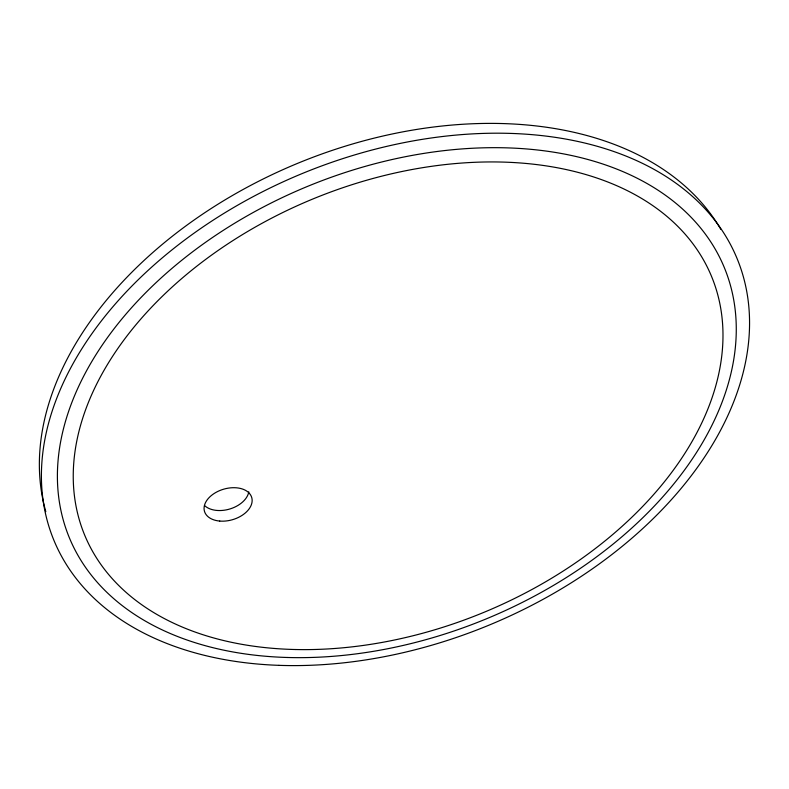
<?xml version="1.0" encoding="UTF-8"?>
<svg xmlns="http://www.w3.org/2000/svg" width="789" height="789" viewBox="0 0 789 789"><rect width="100%" height="100%" fill="white"/><g stroke="black" fill="none" stroke-linecap="round" stroke-linejoin="round"><path stroke-width="1.18" d="M45.811 511.647A367.132 244.758 -22.4 0 1 295.461 164.24A367.132 244.758 -22.4 0 1 720.801 229.323M248.791 491.853A24.469 15.918 -16.2 0 1 230.339 508.836A24.469 15.918 -16.2 0 1 204.815 505.769M287.364 657.484A354.251 233.978 -22.4 0 0 729.825 283.251A354.251 233.978 -22.4 0 0 173.304 267.254A354.251 233.978 -22.4 0 0 287.364 657.484M295.51 649.525A339.073 223.672 -22.4 0 0 716.363 289.888A339.073 223.672 -22.4 0 0 182.466 277.925A339.073 223.672 -22.4 0 0 295.51 649.525M278.941 665.344A369.489 244.353 -22.4 0 0 743.307 276.604A369.489 244.353 -22.4 0 0 164.201 256.247A369.489 244.353 -22.4 0 0 278.941 665.344M219.756 521.065A24.617 15.888 -16.3 0 0 251.809 497.8A24.617 15.888 -16.3 0 0 212.754 494.447A24.617 15.888 -16.3 0 0 219.756 521.065"/></g></svg>
